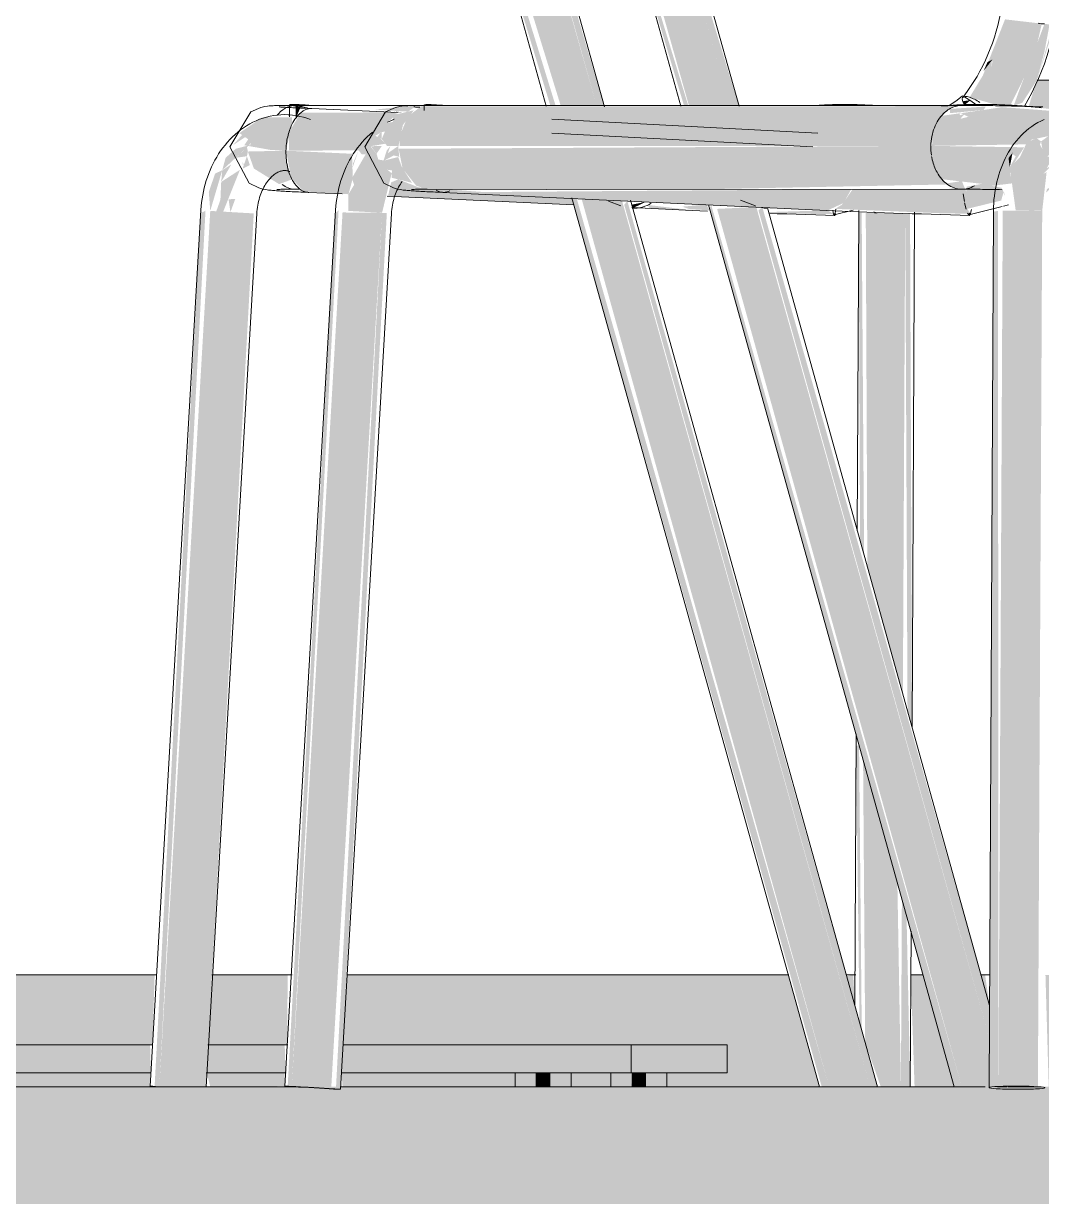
# Model space of a CAD drawing. Header units: inches. Extents: x -23034 to -8288, y -132 to 853.
# Drawn here: x -19333.19 to -19314.98, y -1.96 to 19.02 of the extents above; entities that cross this region are included whole.
import ezdxf

# ---------------------------------------------------------------- set-up
doc = ezdxf.new("R2010")
doc.units = ezdxf.units.IN
doc.header["$MEASUREMENT"] = 0
for name, color, linetype, lineweight in [('A-GLAZ-CWMG', 51, 'Continuous', 9), ('C-BLDG-PADS', 91, 'Continuous', 9), ('I-FURN', 30, 'Continuous', 9)]:
    doc.layers.add(name, color=color, linetype=linetype, lineweight=lineweight)

# ---------------------------------------------------------------- blocks, each defined once
blk = doc.blocks.new('HermanMiller_Collection_Air-Chair_SideChair_Arms - Arms-457867-Section 8')
at = {"layer": 'I-FURN'}
h = blk.add_hatch(color=256, dxfattribs=at)
h.paths.add_polyline_path([(-26177.928, 0), (-26178.01, 0.01), (-26177.934, 0)], flags=0)
h.paths.add_polyline_path([(-26178.338, 0.861), (-26178.342, 1.485), (-26182.397, 15.73), (-26182.467, 15.675), (-26178.342, 0.876)], flags=0)
h.paths.add_polyline_path([(-26182.976, 17.539), (-26182.82, 17.55), (-26183.754, 20.608), (-26183.82, 20.53), (-26182.986, 17.539)], flags=0)
h = blk.add_hatch(color=256, dxfattribs=at)
h.paths.add_polyline_path([(-26178.964, 0), (-26178.831, 0), (-26183.313, 15.773), (-26183.341, 15.701), (-26179.106, 0.507)], flags=0)
h.paths.add_polyline_path([(-26183.72, 17.539), (-26184.594, 20.399), (-26184.639, 20.357), (-26183.796, 17.539), (-26183.729, 17.539)], flags=0)
h = blk.add_hatch(color=256, dxfattribs=at)
h.paths.add_polyline_path([(-26178.831, 0), (-26178.342, 0), (-26178.342, 0.876), (-26182.506, 15.735), (-26183.207, 15.701), (-26179.222, 1.402)], flags=0)
h.paths.add_polyline_path([(-26182.986, 17.539), (-26183.829, 20.56), (-26184.394, 20.368), (-26184.505, 20.357), (-26183.708, 17.539), (-26183, 17.539)], flags=0)
h = blk.add_hatch(color=256, dxfattribs=at)
h.paths.add_polyline_path([(-26189.398, 16.822), (-26189.205, 16.952), (-26189.381, 17.036)], flags=0)
h.paths.add_polyline_path([(-26189.108, 16.826), (-26188.905, 16.828), (-26188.827, 17.2), (-26188.631, 17.465), (-26189, 17.378), (-26189.002, 17.256), (-26189.214, 17.223), (-26189.381, 17.036), (-26189.147, 17.085), (-26189.205, 16.952), (-26189.11, 16.828)], flags=0)
h = blk.add_hatch(color=256, dxfattribs=at)
h.paths.add_polyline_path([(-26184.084, 16.825), (-26179.383, 16.828), (-26179.251, 17.29), (-26179.052, 17.489), (-26178.933, 17.539), (-26188.505, 17.533), (-26188.741, 17.351), (-26188.886, 16.998), (-26188.883, 16.828), (-26184.591, 16.826)], flags=0)
h.paths.add_polyline_path([(-26184.901, 17.356), (-26184.901, 17.356), (-26184.896, 17.356)], flags=0)
h = blk.add_hatch(color=256, dxfattribs=at)
h.paths.add_polyline_path([(-26176.219, 16.742), (-26176.272, 17.069), (-26176.642, 17.259), (-26176.664, 17.369), (-26176.94, 17.337), (-26177.031, 17.439), (-26178.111, 17.521), (-26178.442, 17.47), (-26179.191, 17.365), (-26179.32, 17.151), (-26179.365, 16.828), (-26177.682, 16.855), (-26177.578, 16.941), (-26176.88, 17.085), (-26176.871, 16.948), (-26176.982, 16.838), (-26176.471, 16.755), (-26176.23, 16.743)], flags=0)
h.paths.add_polyline_path([(-26176.829, 16.839), (-26176.811, 16.884), (-26176.824, 16.839)], flags=0)
h.paths.add_polyline_path([(-26176.343, 17.212), (-26176.488, 17.313), (-26176.642, 17.259), (-26176.438, 17.227)], flags=0)
h.paths.add_polyline_path([(-26178.859, 17.311), (-26178.869, 17.425), (-26178.713, 17.347)], flags=0)
for points in [[(-26179.043, 17.539), (-26179.052, 17.549), (-26179.052, 17.539)], [(-26183.566, 16.05), (-26179.085, 16.138), (-26179.274, 16.355), (-26179.383, 16.828), (-26188.902, 16.776), (-26188.832, 16.422), (-26188.589, 16.117), (-26188.408, 16.053), (-26184.591, 16.05)], [(-26189.723, 16.448), (-26189.619, 16.751), (-26189.72, 16.51)], [(-26177.973, 16.448), (-26177.922, 16.707), (-26177.995, 16.61), (-26177.984, 16.529)], [(-26178.676, 15.615), (-26178.73, 15.7), (-26178.772, 15.778), (-26178.742, 15.989), (-26178.83, 16.199), (-26179.105, 16.156), (-26178.969, 16.077), (-26179.085, 16.053), (-26180.783, 16.051), (-26180.973, 15.776), (-26181.096, 15.701), (-26179.149, 15.621)], [(-26181.227, 15.675), (-26180.946, 15.806), (-26180.809, 16.051), (-26188.097, 15.997), (-26181.501, 15.688)], [(-26190.814, 0.005), (-26189.977, 15.674), (-26190.032, 15.621), (-26190.887, 0.009)], [(-26190.109, -0.036), (-26189.199, 15.63), (-26189.906, 15.637), (-26190.814, 0.005), (-26190.217, -0.029)], [(-26189.943, -0.047), (-26189.114, 15.625), (-26189.199, 15.63), (-26190.024, -0.041), (-26189.967, -0.045)], [(-26178.342, -0.014), (-26178.175, 0.005), (-26178.183, 15.665), (-26178.265, 15.652), (-26178.335, 1.402)], [(-26177.469, -0.001), (-26177.392, 15.665), (-26178.098, 15.671), (-26178.175, 0.005), (-26177.568, 0.005)]]:
    blk.add_hatch(color=256, dxfattribs=at).paths.add_polyline_path(points, flags=0)
h = blk.add_hatch(color=256, dxfattribs=at)
h.paths.add_polyline_path([(-26178.859, 17.311), (-26178.77, 17.406), (-26178.865, 17.374)], flags=0)
h.paths.add_polyline_path([(-26179.043, 17.413), (-26178.442, 17.47), (-26178.399, 17.532), (-26179.043, 17.489), (-26179.043, 17.425)], flags=0)
h = blk.add_hatch(color=256, dxfattribs=at)
h.paths.add_polyline_path([(-26177.236, 16.391), (-26176.829, 16.839), (-26177.134, 16.84), (-26177.206, 16.615)], flags=0)
h.paths.add_polyline_path([(-26177.413, 16.907), (-26177.388, 16.771), (-26177.433, 16.85)], flags=0)
h.paths.add_polyline_path([(-26177.392, 15.665), (-26177.314, 16.356), (-26177.365, 16.333), (-26177.206, 16.615), (-26177.3, 16.64), (-26177.031, 16.882), (-26176.855, 17.004), (-26176.975, 17.138), (-26177.134, 17.05), (-26177.2, 17.062), (-26177.413, 16.907), (-26177.493, 16.965), (-26177.664, 16.894), (-26177.794, 16.619), (-26177.973, 16.448), (-26177.867, 15.676), (-26177.491, 15.67)], flags=0)
h = blk.add_hatch(color=256, dxfattribs=at)
h.paths.add_polyline_path([(-26189.398, 16.822), (-26189.139, 16.867), (-26189.215, 16.945), (-26189.392, 16.826)], flags=0)
h.paths.add_polyline_path([(-26189.199, 15.63), (-26189.028, 16.339), (-26189.103, 16.4), (-26189.304, 16.501), (-26189.266, 16.583), (-26189.298, 16.687), (-26189.409, 16.822), (-26189.737, 16.252), (-26189.7, 16.13), (-26189.805, 15.953), (-26189.805, 15.665), (-26189.307, 15.637)], flags=0)
h.paths.add_polyline_path([(-26189.16, 16.566), (-26188.989, 16.657), (-26189.094, 16.698), (-26189.051, 16.827), (-26189.116, 16.744), (-26189.172, 16.567)], flags=0)
h = blk.add_hatch(color=256, dxfattribs=at)
h.paths.add_polyline_path([(-26188.892, 16.634), (-26188.911, 16.825), (-26189.11, 16.687), (-26188.911, 16.638)], flags=0)
h.paths.add_polyline_path([(-26188.663, 16.166), (-26188.845, 16.45), (-26188.911, 16.629), (-26189.16, 16.566), (-26189.392, 16.604), (-26189.233, 16.418), (-26189.023, 16.39), (-26189.028, 16.258), (-26188.911, 16.229)], flags=0)
h.paths.add_polyline_path([(-26189.298, 16.687), (-26189.205, 16.825), (-26189.398, 16.822)], flags=0)
h = blk.add_hatch(color=256, dxfattribs=at)
h.paths.add_polyline_path([(-26178.61, 16.074), (-26177.903, 16.161), (-26177.939, 16.231), (-26177.968, 16.338), (-26177.892, 16.526), (-26177.714, 16.803), (-26179.383, 16.828), (-26179.274, 16.355), (-26179.189, 16.232), (-26178.474, 16.149)], flags=0)
h.paths.add_polyline_path([(-26177.048, 16.099), (-26176.695, 16.143), (-26176.667, 16.26), (-26176.467, 16.156), (-26176.366, 16.274), (-26176.507, 16.376), (-26176.286, 16.423), (-26176.239, 16.743), (-26176.911, 16.749), (-26177.272, 16.22), (-26177.236, 16.115), (-26177.17, 16.11)], flags=0)
h.paths.add_polyline_path([(-26176.968, 16.205), (-26177.144, 16.333), (-26177.032, 16.403), (-26176.842, 16.423), (-26176.667, 16.26)], flags=0)
h.paths.add_polyline_path([(-26177.206, 16.615), (-26177.282, 16.663), (-26177.236, 16.619)], flags=0)
h.paths.add_polyline_path([(-26177.365, 16.333), (-26177.225, 16.475), (-26177.312, 16.429), (-26177.353, 16.354)], flags=0)
h.paths.add_polyline_path([(-26177.973, 16.448), (-26177.942, 16.696), (-26177.865, 16.64), (-26177.964, 16.465)], flags=0)
h = blk.add_hatch(color=256, dxfattribs=at)
h.paths.add_polyline_path([(-26178.754, 15.697), (-26178.126, 15.85), (-26178.079, 16.016), (-26178.057, 15.924), (-26178.12, 16.079), (-26178.474, 16.149), (-26178.744, 16.098), (-26178.772, 15.778)], flags=0)
h.paths.add_polyline_path([(-26177.322, 15.988), (-26177.202, 16.112), (-26177.308, 16.055), (-26177.319, 16.002)], flags=0)
h.paths.add_polyline_path([(-26176.968, 16.205), (-26176.733, 16.322), (-26176.906, 16.416), (-26177.122, 16.382), (-26177.112, 16.258), (-26176.983, 16.21)], flags=0)
for p, q in [((-26182.815, 17.536), (-26183.702, 20.719)), ((-26184.666, 20.451), (-26183.854, 17.539)), ((-26188.444, 17.563), (-26188.444, 17.459)), ((-26186.16, 17.303), (-26181.404, 17.053)), ((-26186.164, 17.053), (-26181.497, 16.808)), ((-26188.111, 15.997), (-26181.244, 15.675)), ((-26178.784, 15.835), (-26178.807, 15.97)), ((-26183.362, 15.775), (-26178.965, 0)), ((-26182.79, 15.859), (-26182.518, 15.754)), ((-26178.754, 15.697), (-26178.78, 15.809)), ((-26178.705, 15.597), (-26178.111, 15.744)), ((-26178.085, 15.751), (-26177.997, 15.773)), ((-26190.03, 15.676), (-26190.94, 0.011)), ((-26189.942, -0.047), (-26189.032, 15.618)), ((-26178.332, 1.454), (-26182.308, 15.717)), ((-26178.706, 15.597), (-26178.729, 15.622)), ((-26178.688, 15.622), (-26178.706, 15.597)), ((-26178.265, 15.65), (-26178.343, -0.016)), ((-26178.965, 0), (-26178.964, 0)), ((-26178.192, 0), (-26178.098, 0)), ((-26178.098, 0), (-26178.021, 0))]:
    blk.add_line(p, q, dxfattribs=at)
at = {"layer": 'I-FURN', "flags": 128}
for points in [[(-26189.51, 16.809), (-26189.138, 17.439), (-26188.96, 17.514), (-26188.884, 17.532), (-26188.84, 17.538), (-26188.809, 17.542), (-26188.783, 17.544), (-26188.76, 17.546), (-26188.737, 17.547), (-26188.715, 17.548), (-26188.692, 17.549), (-26188.668, 17.55), (-26188.643, 17.55), (-26188.617, 17.551), (-26188.589, 17.551), (-26188.561, 17.552), (-26188.531, 17.552), (-26188.499, 17.552), (-26188.467, 17.552), (-26188.433, 17.552), (-26188.398, 17.552), (-26188.388, 17.552)], [(-26188.633, 17.526), (-26188.631, 17.526), (-26188.624, 17.526), (-26188.614, 17.525), (-26188.601, 17.523), (-26188.585, 17.522), (-26188.567, 17.521), (-26188.547, 17.52), (-26188.525, 17.518)], [(-26178.829, 17.552), (-26186.264, 17.55), (-26188.388, 17.552)], [(-26177.379, 17.524), (-26177.424, 17.526), (-26177.469, 17.527), (-26177.514, 17.529), (-26177.561, 17.53), (-26177.608, 17.532), (-26177.655, 17.533), (-26177.703, 17.535), (-26177.75, 17.536), (-26177.799, 17.537), (-26177.847, 17.539), (-26177.895, 17.54), (-26177.944, 17.541), (-26177.992, 17.542), (-26178.04, 17.543), (-26178.088, 17.544), (-26178.136, 17.545), (-26178.184, 17.546), (-26178.23, 17.547), (-26178.277, 17.548), (-26178.323, 17.548), (-26178.368, 17.549), (-26178.413, 17.55), (-26178.456, 17.55), (-26178.499, 17.551), (-26178.541, 17.551), (-26178.582, 17.552), (-26178.622, 17.552), (-26178.661, 17.552), (-26178.699, 17.552), (-26178.736, 17.552), (-26178.771, 17.552), (-26178.806, 17.552), (-26178.83, 17.552)], [(-26188.98, 17.303), (-26189.041, 17.278), (-26189.099, 17.25)], [(-26177.359, 17.3), (-26177.417, 17.273), (-26177.473, 17.244), (-26177.528, 17.212), (-26177.58, 17.177), (-26177.631, 17.139), (-26177.679, 17.099), (-26177.726, 17.057), (-26177.77, 17.013), (-26177.812, 16.967), (-26177.853, 16.92), (-26177.891, 16.871), (-26177.927, 16.82), (-26177.962, 16.768), (-26177.994, 16.714), (-26178.025, 16.659), (-26178.053, 16.603), (-26178.08, 16.546), (-26178.105, 16.488), (-26178.128, 16.429), (-26178.149, 16.369), (-26178.169, 16.309), (-26178.186, 16.247), (-26178.202, 16.185), (-26178.216, 16.122), (-26178.228, 16.059), (-26178.239, 15.995), (-26178.248, 15.931), (-26178.255, 15.866), (-26178.26, 15.802), (-26178.263, 15.737), (-26178.265, 15.671), (-26178.265, 15.65)], [(-26189.371, 17.074), (-26189.42, 17.031), (-26189.467, 16.987), (-26189.513, 16.941), (-26189.557, 16.893), (-26189.599, 16.843), (-26189.639, 16.791), (-26189.677, 16.738), (-26189.713, 16.684), (-26189.747, 16.628), (-26189.78, 16.571), (-26189.81, 16.513), (-26189.839, 16.453), (-26189.865, 16.393), (-26189.89, 16.332), (-26189.913, 16.269), (-26189.934, 16.206), (-26189.953, 16.143), (-26189.97, 16.078), (-26189.985, 16.013), (-26189.998, 15.948), (-26190.009, 15.882), (-26190.018, 15.815), (-26190.025, 15.749), (-26190.03, 15.682), (-26190.03, 15.676)], [(-26189.51, 16.809), (-26189.169, 16.16), (-26188.995, 16.077), (-26188.921, 16.056), (-26188.877, 16.047), (-26188.846, 16.042), (-26188.82, 16.038), (-26188.797, 16.035), (-26188.775, 16.033), (-26188.752, 16.031), (-26188.729, 16.029), (-26188.705, 16.027), (-26188.68, 16.025), (-26188.654, 16.023), (-26188.627, 16.022), (-26188.598, 16.02), (-26188.568, 16.018), (-26188.537, 16.016), (-26188.505, 16.014), (-26188.471, 16.013), (-26188.436, 16.011), (-26188.4, 16.009), (-26188.362, 16.008), (-26188.324, 16.006), (-26188.284, 16.004), (-26188.244, 16.002), (-26188.202, 16.001), (-26188.159, 15.999), (-26188.116, 15.998), (-26188.108, 15.997)], [(-26189.032, 15.618), (-26189.029, 15.655), (-26189.025, 15.692), (-26189.02, 15.729), (-26189.014, 15.765), (-26189.007, 15.801), (-26188.999, 15.836), (-26188.99, 15.871), (-26188.98, 15.905), (-26188.97, 15.938), (-26188.958, 15.97), (-26188.945, 16.002), (-26188.932, 16.032), (-26188.918, 16.061), (-26188.903, 16.09), (-26188.888, 16.117), (-26188.872, 16.142), (-26188.856, 16.167), (-26188.839, 16.19)], [(-26188.67, 16.048), (-26188.667, 16.049), (-26188.661, 16.049), (-26188.65, 16.049), (-26188.637, 16.05), (-26188.622, 16.05), (-26188.603, 16.051), (-26188.583, 16.051), (-26188.561, 16.051), (-26188.537, 16.052), (-26188.511, 16.052), (-26188.483, 16.052), (-26188.454, 16.052), (-26188.423, 16.052), (-26188.39, 16.052)], [(-26178.826, 16.052), (-26186.264, 16.05), (-26188.39, 16.052)], [(-26178.111, 16.044), (-26178.154, 16.045), (-26178.2, 16.046), (-26178.245, 16.047), (-26178.29, 16.048), (-26178.334, 16.048), (-26178.378, 16.049), (-26178.421, 16.05), (-26178.463, 16.05), (-26178.504, 16.051), (-26178.545, 16.051), (-26178.584, 16.052), (-26178.622, 16.052), (-26178.659, 16.052), (-26178.695, 16.052), (-26178.729, 16.052), (-26178.762, 16.052), (-26178.794, 16.052), (-26178.824, 16.052), (-26178.825, 16.052)], [(-26181.244, 15.675), (-26181.109, 15.669), (-26180.969, 15.663), (-26180.826, 15.657), (-26180.678, 15.65), (-26180.526, 15.644), (-26180.371, 15.638), (-26180.213, 15.633), (-26180.052, 15.627), (-26179.888, 15.621), (-26179.721, 15.615), (-26179.552, 15.61), (-26179.381, 15.604), (-26179.208, 15.599), (-26179.034, 15.594), (-26178.858, 15.589), (-26178.698, 15.585)], [(-26178.944, 0), (-26178.899, 0), (-26178.831, 0)], [(-26178.831, 0), (-26178.744, 0), (-26178.642, 0), (-26178.53, 0), (-26178.414, 0)]]:
    blk.add_lwpolyline(points, dxfattribs=at)
at = {"layer": 'I-FURN'}
for centre, major_axis, ratio, start_param, end_param in [((-26182.298, 16.463), (-0.021, 0.75), 0.90616, 2.940591, 3.083211), ((-26178.677, 16.334), (0.02, 0.75), 0.096081, 2.904588, 3.166388), ((-26178.677, 16.334), (0.02, 0.75), 0.096081, 3.166388, 3.689986), ((-26190.441, -0.018), (-0.499, 0.029), 0.004932, 5.55572, 6.341118), ((-26190.441, -0.018), (-0.499, 0.029), 0.004932, 0.581531, 0.843331), ((-26190.441, -0.018), (-0.499, 0.029), 0.004932, 3.984923, 5.55572), ((-26177.843, -0.018), (-0.5, 0.002), 0.058011, 5.440141, 6.225539), ((-26177.843, -0.018), (-0.5, 0.002), 0.058011, 3.869345, 5.440141), ((-26190.441, -0.018), (-0.499, 0.029), 0.004932, 0.843331, 2.414127), ((-26190.441, -0.018), (-0.499, 0.029), 0.004932, 3.199525, 3.984923), ((-26190.441, -0.018), (-0.499, 0.029), 0.004932, 2.414127, 2.675926), ((-26177.843, -0.018), (-0.5, 0.002), 0.058011, 0, 0.727752), ((-26177.843, -0.018), (-0.5, 0.002), 0.058011, 0.727752, 2.298549), ((-26177.843, -0.018), (-0.5, 0.002), 0.058011, 2.298549, 3.869345)]:
    blk.add_ellipse(centre, major_axis=major_axis, ratio=ratio, start_param=start_param, end_param=end_param, dxfattribs=at)
for points, knots in [([(-26188.437, 17.558), (-26188.45, 17.563), (-26188.436, 17.57), (-26188.299, 17.567), (-26188.142, 17.556), (-26188.062, 17.55)], [-0.6, -0.6, -0.6, -0.6, -0.4, -0.2, -0.0246731, -0.0246731, -0.0246731, -0.0246731]), ([(-26179.383, 16.828), (-26179.381, 16.94), (-26179.337, 17.163), (-26179.185, 17.403), (-26178.997, 17.532), (-26178.871, 17.555), (-26178.809, 17.552)], [0, 0, 0, 0, 0.285714, 0.571429, 0.785714, 1, 1, 1, 1]), ([(-26178.846, 16.053), (-26178.929, 16.057), (-26179.094, 16.115), (-26179.273, 16.321), (-26179.347, 16.518), (-26179.367, 16.619), (-26179.37, 16.64)], [0, 0, 0, 0, 0.2857143, 0.5714286, 0.7857143, 0.8387102, 0.8387102, 0.8387102, 0.8387102])]:
    blk.add_open_spline(points, degree=3, knots=knots, dxfattribs=at)
for points in [[(-26179.191, 17.54), (-26179.142, 17.543), (-26179.092, 17.546), (-26179.043, 17.55)], [(-26179.043, 17.55), (-26178.967, 17.557), (-26178.781, 17.568), (-26178.435, 17.572), (-26178.061, 17.562), (-26177.702, 17.541), (-26177.499, 17.521), (-26177.412, 17.51)], [(-26179.374, 16.661), (-26179.381, 16.716), (-26179.385, 16.772), (-26179.383, 16.828)], [(-26188.097, 15.997), (-26188.142, 15.997), (-26188.188, 16.009), (-26188.231, 16.035)], [(-26187.989, 16.024), (-26188.025, 16.007), (-26188.061, 15.998), (-26188.097, 15.997)], [(-26178.601, 16.116), (-26178.64, 16.093), (-26178.72, 16.059), (-26178.804, 16.051), (-26178.846, 16.053)]]:
    blk.add_open_spline(points, degree=3, dxfattribs=at)
blk = doc.blocks.new('Falcon 7700 Series Pedestal Base - 36_ Square Top x 30_ - Wheelchair Height-460525-Section 8')
at = {"layer": 'I-FURN'}
h = blk.add_hatch(color=256, dxfattribs=at)
h.paths.add_polyline_path([(-26192.335, 0.25), (-26190.926, 0.25), (-26190.94, 0.75), (-26192.305, 0.75)], flags=0)
h.paths.add_polyline_path([(-26189.904, 0.25), (-26184.741, 0.25), (-26184.741, 0.75), (-26189.897, 0.75), (-26189.926, 0.25)], flags=0)
h.paths.add_polyline_path([(-26200.297, 0.25), (-26193.335, 0.25), (-26193.348, 0.75), (-26200.297, 0.75)], flags=0)
blk.add_hatch(color=256, dxfattribs=at).paths.add_polyline_path([(-26186.19, 0), (-26186.19, 0.25), (-26186.449, 0.25), (-26186.449, 0), (-26186.319, 0)], flags=0)
for p, q in [((-26200.297, 0.75), (-26193.304, 0.75)), ((-26192.315, 0.75), (-26190.885, 0.75)), ((-26189.897, 0.75), (-26184.741, 0.75)), ((-26184.741, 0.25), (-26184.741, 0.75)), ((-26193.334, 0.25), (-26200.297, 0.25)), ((-26190.915, 0.25), (-26192.344, 0.25)), ((-26184.741, 0.25), (-26189.926, 0.25)), ((-26186.819, 0.25), (-26186.819, 0)), ((-26185.819, 0), (-26185.819, 0.25))]:
    blk.add_line(p, q, dxfattribs=at)
blk = doc.blocks.new('HermanMiller_Collection_Air-Chair_SideChair_Arms - Arms-V31-Section 8')
at = {"layer": 'I-FURN'}
h = blk.add_hatch(color=256, dxfattribs=at)
h.paths.add_polyline_path([(-26180.888, 0), (-26180.47, 0), (-26184.908, 15.848), (-26185.63, 15.881), (-26181.204, 0), (-26181.002, 0)], flags=0)
h.paths.add_polyline_path([(-26185.728, 17.54), (-26185.36, 17.54), (-26186.265, 20.734), (-26186.939, 20.578), (-26186.002, 17.54), (-26185.842, 17.54)], flags=0)
h = blk.add_hatch(color=256, dxfattribs=at)
h.paths.add_polyline_path([(-26180.403, 0), (-26180.337, 0), (-26184.812, 15.843), (-26184.868, 15.776), (-26180.47, 0)], flags=0)
h.paths.add_polyline_path([(-26185.349, 17.54), (-26185.226, 17.54), (-26186.173, 20.734), (-26186.25, 20.734), (-26185.36, 17.54)], flags=0)
h = blk.add_hatch(color=256, dxfattribs=at)
h.paths.add_polyline_path([(-26181.28, 0), (-26181.204, 0), (-26185.717, 15.885), (-26185.802, 15.889), (-26181.336, 0)], flags=0)
h.paths.add_polyline_path([(-26186.179, 17.54), (-26186.093, 17.54), (-26187.016, 20.529), (-26187.07, 20.436), (-26186.187, 17.54)], flags=0)
h = blk.add_hatch(color=256, dxfattribs=at)
h.paths.add_polyline_path([(-26178.28, 18.376), (-26178.297, 18.214), (-26178.294, 18.324)], flags=0)
h.paths.add_polyline_path([(-26177.962, 17.554), (-26177.539, 18.406), (-26177.399, 19.014), (-26178.057, 19.091), (-26178.452, 18.09), (-26178.69, 17.697), (-26178.22, 17.564), (-26177.992, 17.556)], flags=0)
h = blk.add_hatch(color=256, dxfattribs=at)
h.paths.add_polyline_path([(-26177.487, 18.002), (-26177.351, 18.516), (-26177.26, 19.002), (-26177.351, 19.009), (-26177.806, 17.812), (-26177.901, 17.551), (-26177.751, 17.596), (-26177.573, 17.869)], flags=0)
h.paths.add_polyline_path([(-26177.487, 18.002), (-26177.162, 19.01), (-26177.195, 19.002), (-26177.462, 18.086)], flags=0)
for points in [[(-26178.445, 18.162), (-26178.28, 18.376), (-26178.372, 18.324)], [(-26176.662, 17.421), (-26176.684, 17.477), (-26176.541, 17.498), (-26176.337, 17.723), (-26176.22, 18), (-26177.487, 18.002), (-26177.636, 17.532), (-26176.675, 17.422)], [(-26178.775, 17.566), (-26178.67, 17.648), (-26178.814, 17.625), (-26178.775, 17.566)], [(-26190.738, 17.331), (-26190.654, 17.527), (-26190.744, 17.539), (-26190.744, 17.332)], [(-26188.825, 17.419), (-26189, 17.456), (-26188.858, 17.421)], [(-26184.717, 15.714), (-26184.481, 15.827), (-26184.734, 15.776)], [(-26193.196, 0), (-26193.182, 0), (-26192.357, 15.67), (-26192.441, 15.624), (-26193.267, 0.005)], [(-26192.82, 0), (-26192.475, 0), (-26191.567, 15.624), (-26192.272, 15.665), (-26193.182, 0), (-26192.95, 0)], [(-26192.475, 0), (-26192.349, 0.005), (-26191.494, 15.62), (-26191.567, 15.624), (-26192.475, 0)], [(-26180.331, 15.621), (-26180.409, 15.659), (-26180.393, 15.623)]]:
    blk.add_hatch(color=256, dxfattribs=at).paths.add_polyline_path(points, flags=0)
h = blk.add_hatch(color=256, dxfattribs=at)
h.paths.add_polyline_path([(-26189.497, 16.675), (-26189.107, 17.24), (-26189.001, 17.336), (-26188.917, 17.397), (-26189, 17.427), (-26190.654, 17.421), (-26190.866, 17.069), (-26190.866, 16.74), (-26189.619, 16.751), (-26189.565, 16.678), (-26189.515, 16.676)], flags=0)
h.paths.add_polyline_path([(-26189.205, 16.952), (-26189.205, 17.073), (-26189.321, 17.007), (-26189.218, 16.959)], flags=0)
h = blk.add_hatch(color=256, dxfattribs=at)
h.paths.add_polyline_path([(-26188.732, 17.441), (-26188.583, 17.55), (-26189.333, 17.477), (-26188.741, 17.441)], flags=0)
h.paths.add_polyline_path([(-26183.853, 17.539), (-26183.856, 17.55), (-26184.074, 17.54)], flags=0)
h = blk.add_hatch(color=256, dxfattribs=at)
h.paths.add_polyline_path([(-26190.918, 16.742), (-26190.81, 17.212), (-26190.81, 17.341), (-26191.343, 17.337), (-26191.752, 17.057), (-26191.592, 16.946), (-26191.663, 16.839), (-26191.19, 16.755), (-26191.071, 16.749)], flags=0)
h.paths.add_polyline_path([(-26191.577, 16.839), (-26191.548, 16.884), (-26191.557, 16.84)], flags=0)
h = blk.add_hatch(color=256, dxfattribs=at)
h.paths.add_polyline_path([(-26192.272, 15.665), (-26192.058, 16.391), (-26192.185, 16.333), (-26192.298, 16.003)], flags=0)
h.paths.add_polyline_path([(-26192.058, 16.391), (-26191.577, 16.839), (-26191.817, 16.776), (-26191.997, 16.615)], flags=0)
h.paths.add_polyline_path([(-26191.866, 16.84), (-26191.6, 17.015), (-26191.694, 17.034), (-26191.817, 16.895)], flags=0)
h = blk.add_hatch(color=256, dxfattribs=at)
h.paths.add_polyline_path([(-26191.911, 15.643), (-26191.825, 15.878), (-26191.944, 15.873)], flags=0)
h.paths.add_polyline_path([(-26191.616, 16.642), (-26191.599, 16.727), (-26191.616, 16.803), (-26191.81, 16.616), (-26191.664, 16.636)], flags=0)
h.paths.add_polyline_path([(-26191.695, 16.418), (-26191.564, 16.486), (-26191.616, 16.642)], flags=0)
h.paths.add_polyline_path([(-26192.041, 15.651), (-26191.741, 16.4), (-26192.076, 16.183), (-26192.09, 15.865), (-26192.164, 15.658)], flags=0)
h.paths.add_polyline_path([(-26192.076, 16.183), (-26191.894, 16.497), (-26192.058, 16.391)], flags=0)
h = blk.add_hatch(color=256, dxfattribs=at)
h.paths.add_polyline_path([(-26191.042, 16.143), (-26190.808, 16.229), (-26190.911, 16.574), (-26190.918, 16.742), (-26191.599, 16.727), (-26191.492, 16.423), (-26191.06, 16.156)], flags=0)
h.paths.add_polyline_path([(-26191.671, 16.487), (-26191.695, 16.546), (-26191.695, 16.496)], flags=0)
h = blk.add_hatch(color=256, dxfattribs=at)
h.paths.add_polyline_path([(-26183.636, 15.675), (-26184.452, 15.772), (-26184.411, 15.711), (-26183.701, 15.678)], flags=0)
h.paths.add_polyline_path([(-26185.771, 15.775), (-26185.802, 15.889), (-26188.541, 16.085), (-26188.911, 16.229), (-26189.038, 16.174), (-26189.092, 15.931), (-26185.79, 15.776)], flags=0)
h.paths.add_polyline_path([(-26189.799, 15.964), (-26189.726, 16.237), (-26189.727, 16.384), (-26189.737, 16.687), (-26190.918, 16.742), (-26190.821, 16.252), (-26190.599, 16.014), (-26189.911, 15.969), (-26189.805, 15.964)], flags=0)
h = blk.add_hatch(color=256, dxfattribs=at)
h.paths.add_polyline_path([(-26181.123, 15.606), (-26181.227, 15.675), (-26182.288, 15.644), (-26182.285, 15.63), (-26182.003, 15.62)], flags=0)
h.paths.add_polyline_path([(-26183.334, 15.676), (-26183.406, 15.777), (-26183.831, 15.741), (-26183.701, 15.696)], flags=0)
h = blk.add_hatch(color=256, dxfattribs=at)
h.paths.add_polyline_path([(-26180.62, 1.015), (-26180.668, 6.112), (-26180.721, 6.09), (-26180.66, 1.158)], flags=0)
h.paths.add_polyline_path([(-26180.578, 9.507), (-26180.621, 15.637), (-26180.674, 15.622), (-26180.65, 9.766), (-26180.606, 9.606)], flags=0)
h = blk.add_hatch(color=256, dxfattribs=at)
h.paths.add_polyline_path([(-26180.28, 0), (-26179.919, 0), (-26179.983, 3.656), (-26180.596, 5.854), (-26180.558, 0.791), (-26180.28, 0)], flags=0)
h.paths.add_polyline_path([(-26179.884, 7.018), (-26179.842, 15.624), (-26180.548, 15.63), (-26180.52, 9.299), (-26179.941, 7.222)], flags=0)
h = blk.add_hatch(color=256, dxfattribs=at)
h.paths.add_polyline_path([(-26179.919, 0), (-26179.752, 0), (-26179.819, 3.065), (-26179.902, 3.365), (-26179.919, 0)], flags=0)
h.paths.add_polyline_path([(-26179.721, 6.431), (-26179.756, 15.629), (-26179.842, 15.615), (-26179.801, 6.718), (-26179.735, 6.481)], flags=0)
for p, q in [((-26185.222, 17.528), (-26186.111, 20.719)), ((-26187.075, 20.451), (-26186.263, 17.54)), ((-26178.823, 17.711), (-26178.823, 17.721)), ((-26190.853, 17.565), (-26190.853, 17.347)), ((-26188.911, 17.424), (-26190.455, 17.496)), ((-26186.265, 17.551), (-26188.067, 17.55)), ((-26183.845, 17.552), (-26185.241, 17.551)), ((-26181.193, 17.552), (-26182.821, 17.552)), ((-26190.661, 16.052), (-26190.75, 16.052)), ((-26190.52, 15.997), (-26189.912, 15.969)), ((-26189.11, 15.931), (-26185.769, 15.774)), ((-26185.806, 15.9), (-26181.374, 0)), ((-26185.148, 15.839), (-26184.927, 15.754)), ((-26180.336, 0), (-26184.756, 15.856)), ((-26192.439, 15.676), (-26193.349, 0.011)), ((-26192.348, 0), (-26191.441, 15.618)), ((-26184.733, 15.726), (-26183.652, 15.675)), ((-26181.114, 15.597), (-26180.775, 15.681)), ((-26180.674, 15.65), (-26180.702, 9.943)), ((-26180.674, 15.671), (-26180.674, 15.65)), ((-26179.72, 6.414), (-26179.674, 15.645)), ((-26180.72, 6.312), (-26180.744, 1.459)), ((-26179.752, 0), (-26179.738, 2.78)), ((-26181.373, 0), (-26181.367, 0))]:
    blk.add_line(p, q, dxfattribs=at)
at = {"layer": 'I-FURN', "flags": 128}
for points in [[(-26178.141, 19.197), (-26178.163, 19.09), (-26178.188, 18.983), (-26178.216, 18.877), (-26178.248, 18.771), (-26178.283, 18.667), (-26178.321, 18.563), (-26178.363, 18.461), (-26178.407, 18.361), (-26178.455, 18.262), (-26178.505, 18.166), (-26178.558, 18.071), (-26178.614, 17.979), (-26178.672, 17.889), (-26178.733, 17.802), (-26178.796, 17.718), (-26178.814, 17.694)], [(-26177.711, 17.539), (-26177.645, 17.655), (-26177.579, 17.779), (-26177.516, 17.905), (-26177.458, 18.033), (-26177.404, 18.164), (-26177.353, 18.296), (-26177.307, 18.429), (-26177.265, 18.565), (-26177.228, 18.701), (-26177.194, 18.838), (-26177.165, 18.976), (-26177.158, 19.015)], [(-26179.059, 17.549), (-26178.935, 17.627), (-26178.826, 17.72)], [(-26178.823, 17.721), (-26178.796, 17.711), (-26178.744, 17.681), (-26178.67, 17.633), (-26178.58, 17.57)], [(-26191.919, 16.809), (-26191.546, 17.439), (-26191.369, 17.514), (-26191.293, 17.532), (-26191.249, 17.538), (-26191.218, 17.542), (-26191.192, 17.544), (-26191.169, 17.546), (-26191.146, 17.547), (-26191.123, 17.548), (-26191.1, 17.549), (-26191.076, 17.55), (-26191.052, 17.55), (-26191.025, 17.551), (-26190.998, 17.551), (-26190.969, 17.552), (-26190.939, 17.552), (-26190.908, 17.552), (-26190.876, 17.552), (-26190.842, 17.552), (-26190.807, 17.552), (-26190.771, 17.552), (-26190.747, 17.552)], [(-26191.042, 17.526), (-26191.04, 17.526), (-26191.033, 17.526), (-26191.023, 17.525), (-26191.01, 17.523), (-26190.994, 17.522), (-26190.976, 17.521), (-26190.956, 17.52), (-26190.934, 17.518), (-26190.909, 17.517), (-26190.883, 17.515), (-26190.856, 17.514), (-26190.826, 17.512), (-26190.795, 17.51), (-26190.763, 17.509), (-26190.729, 17.507), (-26190.694, 17.506), (-26190.657, 17.504), (-26190.62, 17.502), (-26190.581, 17.501), (-26190.541, 17.499), (-26190.5, 17.498), (-26190.458, 17.496), (-26190.457, 17.496)], [(-26188.416, 17.55), (-26188.624, 17.55), (-26190.748, 17.552)], [(-26181.108, 17.552), (-26181.145, 17.552), (-26181.18, 17.552), (-26181.193, 17.552)], [(-26190.876, 17.385), (-26190.941, 17.387), (-26191.007, 17.385), (-26191.072, 17.38), (-26191.137, 17.371), (-26191.202, 17.359), (-26191.265, 17.343), (-26191.328, 17.325), (-26191.389, 17.303), (-26191.449, 17.278), (-26191.508, 17.25), (-26191.566, 17.22), (-26191.622, 17.187), (-26191.676, 17.152), (-26191.729, 17.114), (-26191.78, 17.074), (-26191.829, 17.031), (-26191.876, 16.987), (-26191.922, 16.941), (-26191.965, 16.893), (-26192.007, 16.843), (-26192.047, 16.791), (-26192.086, 16.738), (-26192.122, 16.684), (-26192.156, 16.628), (-26192.189, 16.571), (-26192.219, 16.513), (-26192.248, 16.453), (-26192.274, 16.393), (-26192.299, 16.332), (-26192.322, 16.269), (-26192.343, 16.206), (-26192.362, 16.143), (-26192.379, 16.078), (-26192.393, 16.013), (-26192.406, 15.948), (-26192.418, 15.882), (-26192.427, 15.815), (-26192.434, 15.749), (-26192.439, 15.682), (-26192.439, 15.676)], [(-26190.482, 17.298), (-26190.543, 17.321), (-26190.606, 17.34), (-26190.669, 17.356), (-26190.734, 17.369), (-26190.799, 17.378), (-26190.864, 17.384), (-26190.876, 17.385)], [(-26191.919, 16.809), (-26191.578, 16.16), (-26191.404, 16.077), (-26191.33, 16.056), (-26191.286, 16.047), (-26191.255, 16.042), (-26191.229, 16.038), (-26191.206, 16.035), (-26191.183, 16.033), (-26191.161, 16.031), (-26191.138, 16.029), (-26191.114, 16.027), (-26191.089, 16.025), (-26191.063, 16.023), (-26191.036, 16.022), (-26191.007, 16.02), (-26190.977, 16.018), (-26190.946, 16.016), (-26190.914, 16.014), (-26190.88, 16.013), (-26190.845, 16.011), (-26190.809, 16.009), (-26190.771, 16.008), (-26190.733, 16.006), (-26190.693, 16.004), (-26190.652, 16.002), (-26190.611, 16.001), (-26190.568, 15.999), (-26190.525, 15.998), (-26190.517, 15.997)], [(-26191.441, 15.618), (-26191.438, 15.655), (-26191.434, 15.692), (-26191.429, 15.729), (-26191.423, 15.765), (-26191.416, 15.801), (-26191.408, 15.836), (-26191.399, 15.871), (-26191.389, 15.905), (-26191.378, 15.938), (-26191.367, 15.97), (-26191.354, 16.002), (-26191.341, 16.032), (-26191.327, 16.061), (-26191.312, 16.09), (-26191.297, 16.117), (-26191.281, 16.142), (-26191.265, 16.167), (-26191.248, 16.19), (-26191.231, 16.212), (-26191.214, 16.233), (-26191.197, 16.252), (-26191.18, 16.269), (-26191.162, 16.286), (-26191.145, 16.3), (-26191.128, 16.314), (-26191.111, 16.326), (-26191.095, 16.337), (-26191.079, 16.347), (-26191.063, 16.355), (-26191.048, 16.362), (-26191.033, 16.368), (-26191.019, 16.373), (-26191.005, 16.378), (-26190.992, 16.381), (-26190.979, 16.383), (-26190.966, 16.385), (-26190.954, 16.386), (-26190.941, 16.387), (-26190.929, 16.386), (-26190.928, 16.386)], [(-26190.928, 16.386), (-26190.916, 16.385), (-26190.904, 16.384), (-26190.892, 16.381), (-26190.879, 16.378), (-26190.867, 16.375), (-26190.854, 16.37), (-26190.851, 16.369)], [(-26191.079, 16.048), (-26191.076, 16.049), (-26191.069, 16.049), (-26191.059, 16.049), (-26191.046, 16.05), (-26191.03, 16.05), (-26191.012, 16.051), (-26190.992, 16.051), (-26190.97, 16.051), (-26190.946, 16.052), (-26190.92, 16.052), (-26190.892, 16.052), (-26190.862, 16.052), (-26190.831, 16.052), (-26190.799, 16.052), (-26190.765, 16.052), (-26190.751, 16.052)], [(-26183.652, 15.675), (-26183.517, 15.669), (-26183.378, 15.663)], [(-26182.283, 15.621), (-26182.13, 15.615), (-26181.961, 15.61), (-26181.79, 15.604), (-26181.617, 15.599), (-26181.443, 15.594), (-26181.267, 15.589), (-26181.107, 15.585)], [(-26181.115, 15.597), (-26181.097, 15.622), (-26181.085, 15.697)]]:
    blk.add_lwpolyline(points, dxfattribs=at)
at = {"layer": 'I-FURN'}
for centre, major_axis, ratio, start_param, end_param in [((-26177.649, 19.106), (-0.492, 0.091), 0.107353, 1.981281, 2.24308), ((-26178.422, 17.385), (-0.393, 0.31), 0.26753, 5.651962, 6.960959), ((-26178.422, 17.385), (-0.393, 0.31), 0.26753, 5.128364, 5.651962), ((-26184.707, 16.463), (-0.021, 0.75), 0.90616, 3.358196, 3.60681), ((-26184.707, 16.463), (-0.021, 0.75), 0.90616, 3.083211, 3.34501), ((-26181.086, 16.334), (0.02, 0.75), 0.096081, 2.642789, 3.166388), ((-26181.086, 16.334), (0.02, 0.75), 0.096081, 3.166388, 3.428187), ((-26192.85, -0.018), (-0.499, 0.029), 0.004932, 0.057933, 0.843331)]:
    blk.add_ellipse(centre, major_axis=major_axis, ratio=ratio, start_param=start_param, end_param=end_param, dxfattribs=at)
for points in [[(-26177.484, 18.003), (-26177.059, 18.001), (-26176.634, 18), (-26176.214, 17.999)], [(-26190.437, 17.55), (-26190.534, 17.557), (-26190.701, 17.568), (-26190.845, 17.572), (-26190.867, 17.562), (-26190.763, 17.541), (-26190.619, 17.521), (-26190.532, 17.51)], [(-26190.731, 17.552), (-26190.693, 17.55), (-26190.655, 17.541), (-26190.619, 17.527)], [(-26190.768, 16.053), (-26190.842, 16.057), (-26190.917, 16.086), (-26190.983, 16.138)], [(-26190.75, 16.052), (-26190.756, 16.052), (-26190.762, 16.052), (-26190.768, 16.053)]]:
    blk.add_open_spline(points, degree=3, dxfattribs=at)
for points, knots in [([(-26191.073, 17.375), (-26191.065, 17.386), (-26191.012, 17.448), (-26190.9, 17.532), (-26190.787, 17.555), (-26190.731, 17.552)], [0.5314521, 0.5314521, 0.5314521, 0.5314521, 0.5714286, 0.7857143, 1, 1, 1, 1]), ([(-26190.469, 17.496), (-26190.531, 17.495), (-26190.659, 17.444), (-26190.808, 17.246), (-26190.895, 16.995), (-26190.916, 16.826), (-26190.918, 16.742)], [0, 0, 0, 0, 0.285714, 0.571429, 0.785714, 1, 1, 1, 1]), ([(-26180.267, 17.548), (-26180.275, 17.548), (-26180.46, 17.559), (-26180.787, 17.571), (-26181.186, 17.566), (-26181.366, 17.556), (-26181.441, 17.549)], [-0.7145467, -0.7145467, -0.7145467, -0.7145467, -0.7, -0.4, -0.2, -0.0092682, -0.0092682, -0.0092682, -0.0092682]), ([(-26190.918, 16.742), (-26190.92, 16.629), (-26190.896, 16.404), (-26190.786, 16.158), (-26190.646, 16.023), (-26190.552, 15.997), (-26190.506, 15.997)], [0, 0, 0, 0, 0.285714, 0.571429, 0.785714, 1, 1, 1, 1])]:
    blk.add_open_spline(points, degree=3, knots=knots, dxfattribs=at)
blk = doc.blocks.new('Falcon 7700 Series Pedestal Base - 36_ Square Top x 30_ - Wheelchair Height-V34-Section 8')
at = {"layer": 'I-FURN'}
for points in [[(-26183.029, 0.25), (-26183.029, 0.75), (-26184.741, 0.75), (-26184.741, 0.25)], [(-26184.737, 0), (-26184.478, 0), (-26184.478, 0.25), (-26184.737, 0.25)]]:
    blk.add_hatch(color=256, dxfattribs=at).paths.add_polyline_path(points, flags=0)
for p, q in [((-26184.741, 0.75), (-26183.029, 0.75)), ((-26183.029, 0.25), (-26183.029, 0.75)), ((-26185.107, 0.25), (-26185.107, 0)), ((-26183.029, 0.25), (-26184.741, 0.25)), ((-26184.107, 0), (-26184.107, 0.25))]:
    blk.add_line(p, q, dxfattribs=at)
blk = doc.blocks.new('Rectangular Mullion - Rectangular Mullion 1-V38-Section 8')
at = {"layer": 'A-GLAZ-CWMG'}
h = blk.add_hatch(color=256, dxfattribs=at)
h.paths.add_polyline_path([(-26177.814, 0), (-26177.867, 0.01), (-26177.867, 0)], flags=0)
h.paths.add_polyline_path([(-26193.267, 0), (-26193.348, 0.01), (-26193.348, 0.25), (-26198.015, 0.25), (-26198.015, 0), (-26193.324, 0)], flags=0)
h.paths.add_polyline_path([(-26191.441, 0), (-26190.939, 0.013), (-26190.94, 0.25), (-26192.335, 0.25), (-26192.272, 0), (-26191.451, 0)], flags=0)
h.paths.add_polyline_path([(-26184.737, 0), (-26184.741, 0.25), (-26186.19, 0.25), (-26186.19, 0), (-26184.741, 0)], flags=0)
h.paths.add_polyline_path([(-26184.478, 0), (-26181.373, 0), (-26181.931, 2), (-26189.824, 2), (-26189.897, 0.75), (-26183.029, 0.75), (-26183.029, 0.25), (-26184.478, 0.25)], flags=0)
h.paths.add_polyline_path([(-26186.449, 0), (-26186.449, 0.25), (-26189.926, 0.25), (-26189.904, 0), (-26189.033, 0)], flags=0)
h.paths.add_polyline_path([(-26177.266, 0), (-26167.304, 0), (-26167.96, 2), (-26177.334, 2), (-26177.276, 0)], flags=0)
h.paths.add_polyline_path([(-26178.964, 0), (-26179.522, 2), (-26179.743, 2), (-26179.675, 0), (-26179.518, 0)], flags=0)
h.paths.add_polyline_path([(-26166.254, 0), (-26164.895, 0), (-26165.551, 2), (-26166.91, 2), (-26166.277, 0.068)], flags=0)
h.paths.add_polyline_path([(-26161.828, 0), (-26161.828, 2), (-26164.502, 2), (-26163.845, 0)], flags=0)
h.paths.add_polyline_path([(-26193.324, 0.75), (-26193.305, 0.75), (-26193.267, 2), (-26196.464, 2), (-26196.464, 0.75), (-26193.348, 0.75)], flags=0)
h.paths.add_polyline_path([(-26192.305, 0.75), (-26190.897, 0.75), (-26190.887, 2), (-26192.233, 2), (-26192.272, 1.329)], flags=0)
h.paths.add_polyline_path([(-26178.335, 1.458), (-26178.414, 2), (-26178.486, 2), (-26178.342, 1.485)], flags=0)
h.paths.add_polyline_path([(-26180.744, 1.458), (-26180.772, 2), (-26180.888, 1.976), (-26180.751, 1.485)], flags=0)
for p, q in [((-26196.464, 2), (-26193.23, 2)), ((-26192.242, 2), (-26190.809, 2)), ((-26189.824, 2), (-26181.923, 2)), ((-26180.896, 2), (-26180.726, 2)), ((-26179.743, 2), (-26179.521, 2)), ((-26178.493, 2), (-26178.329, 2))]:
    blk.add_line(p, q, dxfattribs=at)

msp = doc.modelspace()

# ---------------------------------------------------------------- hatches: boundary and pattern name
at = {"layer": 'C-BLDG-PADS'}
h = msp.add_hatch(dxfattribs=at)
h.set_pattern_fill('FP_10', color=256, style=0, pattern_type=2)
h.set_pattern_definition([(50, (-32953.716, 71.503), (55.0854, -4.81984), [5.76, -63.36]), (355, (-32953.716, 71.503), (-10.65569, 57.76853), [4.608, -50.688]), (100.451, (-32949.126, 71.1), (44.42947, 52.94866), [4.895, -53.848]), (46.184, (-32953.716, 86.86), (81.96444, -12.71212), [8.64, -95.04]), (96.636, (-32946.886, 85.804), (71.7815, 74.81238), [7.343, -80.772]), (351.184, (-32953.72, 86.86), (71.78195, 74.81243), [6.912, -76.032]), (21, (-32946.036, 83.023), (45.84207, -30.92146), [5.76, -63.36]), (326, (-32946.036, 83.023), (18.68706, 55.69148), [4.608, -50.688]), (71.451, (-32942.216, 80.446), (64.52891, 24.77011), [4.895, -53.848]), (37.5, (-32953.716, 71.503), (0.933895, 25.566816), [2.534, -47.539, 2.534, -48.922, -50.88]), (37.5, (-32953.716, 71.503), (0.933895, 25.566816), [-101.53, 2.534, -48.346]), (7.5, (-32953.716, 71.503), (20.20404, 30.291303), [2.534, -26.803, 2.534, -46.387, -19.392]), (7.5, (-32953.716, 71.503), (20.20404, 30.291303), [-78.259, 2.534, -16.858]), (327.5, (-32970.843, 71.503), (40.997785, -1.732403), [2.534, -16.666, 2.534, -57.37, -79.488]), (327.5, (-32970.843, 71.503), (40.997785, -1.732403), [-79.104, 2.534, -76.954]), (317.5, (-32978.523, 71.503), (44.78888, 7.68784), [2.534, -22.426, 2.534, -37.248, -56.448]), (317.5, (-32978.523, 71.503), (44.78888, 7.68784), [-64.742, 2.534, -53.914])])
h.paths.add_polyline_path([(-19421.96786, -6), (-15196.21786, -6), (-15196.21786, 0), (-19421.96786, 0)], flags=0)

# ---------------------------------------------------------------- linework, layer by layer
for p, q in [((-19328.29298, 0), (-19342.63893, 0)), ((-19316.52849, 0), (-19327.51784, 0)), ((-19315.04703, 0), (-19315.58137, 0))]:
    msp.add_line(p, q, dxfattribs=at)

# ---------------------------------------------------------------- block references
at = {"layer": 'A-GLAZ-CWMG'}
msp.add_blockref('Rectangular Mullion - Rectangular Mullion 1-V38-Section 8', (6862.42236, 0), dxfattribs=at)
at = {"layer": 'I-FURN'}
for name in ['Falcon 7700 Series Pedestal Base - 36_ Square Top x 30_ - Wheelchair Height-460525-Section 8', 'Falcon 7700 Series Pedestal Base - 36_ Square Top x 30_ - Wheelchair Height-V34-Section 8', 'HermanMiller_Collection_Air-Chair_SideChair_Arms - Arms-V31-Section 8', 'HermanMiller_Collection_Air-Chair_SideChair_Arms - Arms-457867-Section 8']:
    msp.add_blockref(name, (6862.42236, 0), dxfattribs=at)

doc.saveas('drawing.dxf')
